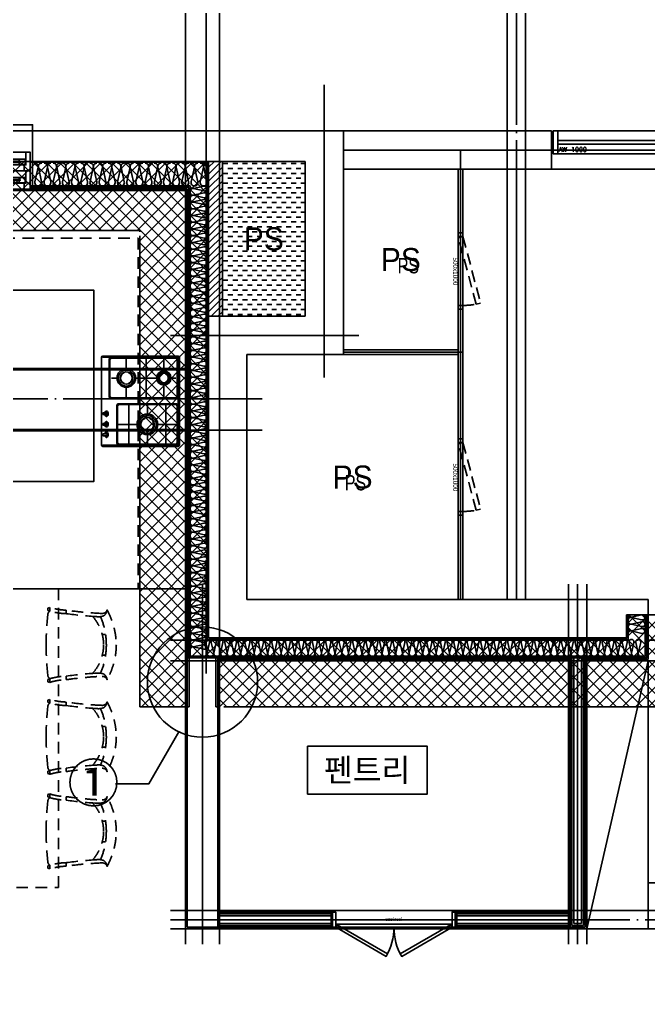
# Model space of a CAD drawing. Header units: millimetres. Extents: x -24416 to 92204, y -190080 to 23760.
# Drawn here: x 61760 to 65863, y -173739 to -167242 of the extents above; entities that cross this region are included whole.
import ezdxf
from ezdxf.enums import TextEntityAlignment as Align

# ---------------------------------------------------------------- set-up
doc = ezdxf.new("R2010")
doc.units = ezdxf.units.MM
doc.header["$LTSCALE"] = 50
for name, pattern in [('AUDIT_D_220706163347-0', [0]), ('CEN', [62, 60, -1, 0, -1]), ('HID', [2.5, 1.5, -1]), ('HIDDEN', [2, 1, -1]), ('U-131A(확장)2$0$HD', [2.5, 1.5, -1]), ('xr-101_102동-2F$0$HID', [2.3, 1.5, -0.8])]:
    doc.linetypes.add(name, pattern=pattern)
doc.layers.get('defpoints').update_dxf_attribs({"color": 139})
for name, color, linetype in [('A-SOL252', 252, 'Continuous'), ('A-STEEL', 4, 'Continuous'), ('A_HAT', 8, 'Continuous'), ('AA-XXXX-TEXT#LEV', 3, 'Continuous'), ('AA-단열-바닥-욕실', 30, 'Continuous'), ('ARDM', 7, 'Continuous'), ('CEN_CON', 1, 'CEN'), ('CEN_WALL', 12, 'CEN'), ('CONC', 2, 'Continuous'), ('dan1', 7, 'HID'), ('DOOR', 4, 'Continuous'), ('ELE3_CON', 7, 'Continuous'), ('F-FUR-설치', 6, 'Continuous'), ('FUR', 4, 'Continuous'), ('HAT', 9, 'Continuous'), ('INS', 252, 'Continuous'), ('ROM', 7, 'AUDIT_D_220706163347-0'), ('TEXT', 3, 'Continuous'), ('U-131A(확장)2$0$FUR_가구', 8, 'U-131A(확장)2$0$HD'), ('WAL', 3, 'Continuous'), ('WAL_DRY', 7, 'Continuous'), ('WIN', 4, 'Continuous'), ('X - 단위세대$0$ETC', 6, 'Continuous'), ('xr-101_102동-2F$0$AA-DWXM-DOOR(PS점검구)', 4, 'xr-101_102동-2F$0$HID'), ('실명', 3, 'AUDIT_D_220706163347-0'), ('실명박스', 7, 'AUDIT_D_220706163347-0'), ('확장', 8, 'HIDDEN')]:
    doc.layers.add(name, color=color, linetype=linetype)
for name, color, linetype, plot in [('AA-CEN', 1, 'CEN', False), ('AA-XXXX-MC', 153, 'AUDIT_D_220706163347-0', False), ('Def-PrintX', 147, 'Continuous', False), ('Defpoint', 135, 'Continuous', False), ('MC', 135, 'Continuous', False), ('X - 단위세대$0$0_임시', 134, 'Continuous', False), ('xr-101_102동-2F$0$DEFPOINT', 231, 'Continuous', False)]:
    doc.layers.add(name, color=color, linetype=linetype, plot=plot)
doc.styles.add('HAUD01', font='Dotum.ttf')
doc.styles.add('HAUD02', font='Dotum.ttf', dxfattribs={"width": 0.8})
doc.styles.get("Standard").update_dxf_attribs({"font": 'txt', "bigfont": 'whgtxt.shx'})
doc.styles.add('xr-101_102동-2F$0$HAUD01', font='Dotum.ttf')
doc.styles.add('돋움', font='Dotum.ttf')

# ---------------------------------------------------------------- blocks, each defined once
blk = doc.blocks.new('AW 1000')
at = {"layer": 'defpoints'}
for p, q in [((-10, 150), (-10, 0)), ((1010, 150), (1010, 0))]:
    blk.add_line(p, q, dxfattribs=at)
at = {"layer": 'WIN', "color": 8}
for p, q in [((30, 150), (970, 150)), ((30, 0), (970, 0))]:
    blk.add_line(p, q, dxfattribs=at)
at = {"layer": 'WIN'}
for p, q in [((30, 87), (970, 87)), ((30, 63), (970, 63))]:
    blk.add_line(p, q, dxfattribs=at)
for points in [[(30, 0), (0, 0), (0, 150), (30, 150)], [(1000, 0), (970, 0), (970, 150), (1000, 150)]]:
    blk.add_lwpolyline(points, close=True, dxfattribs=at)
at = {"layer": 'Def-PrintX'}
blk.add_text('AW 1000', height=30, dxfattribs=at).set_placement((128, 28.4), align=Align.MIDDLE)
blk = doc.blocks.new('A$C38A1636F')
at = {"layer": 'xr-101_102동-2F$0$AA-DWXM-DOOR(PS점검구)'}
for p, q in [((225, 0), (-225, 0)), ((-225, -30), (225, -30))]:
    blk.add_line(p, q, dxfattribs=at)
for points in [[(-250, 0), (-225, 0), (-225, -30), (-250, -30)], [(250, 0), (225, 0), (225, -30), (250, -30)], [(-209.7, -146.5), (-217.4, -117.5), (217.2, -1), (225, -30)]]:
    blk.add_lwpolyline(points, close=True, dxfattribs=at)
blk.add_arc((385.2, -21.3), 610.2, 180.81816, 189.07051, dxfattribs=at)
at = {"layer": 'xr-101_102동-2F$0$DEFPOINT', "style": 'xr-101_102동-2F$0$HAUD01'}
blk.add_text('500x1000', height=30, rotation=180, dxfattribs=at).set_placement((-2.5, 18.6), align=Align.MIDDLE_CENTER)
blk = doc.blocks.new('CO-101-23F', base_point=(132164.9, -37223.7))
at = {"layer": 'A-STEEL'}
for p, q in [((133544.9, -37223.7), (133544.9, -34413.7)), ((133574.9, -37223.7), (133574.9, -34413.7)), ((132794.9, -35593.7), (133544.9, -35593.7)), ((132794.9, -35623.7), (133544.9, -35623.7))]:
    blk.add_line(p, q, dxfattribs=at)
at = {"layer": 'CEN_CON'}
for p, q in [((132794.9, -34288.7), (135424.9, -34288.7)), ((133559.9, -37223.7), (133559.9, -34288.7)), ((132794.9, -35608.7), (133574.9, -35608.7))]:
    blk.add_line(p, q, dxfattribs=at)
at = {"layer": 'CONC'}
for p, q in [((132794.9, -34163.7), (134154.9, -34163.7)), ((132794.9, -34413.7), (134154.9, -34413.7))]:
    blk.add_line(p, q, dxfattribs=at)
at = {"layer": 'CONC', "color": 2}
blk.add_line((134154.9, -34163.7), (134154.9, -34413.7), dxfattribs=at)
at = {"layer": 'ELE3_CON'}
blk.add_line((134154.9, -34413.7), (135174.9, -34413.7), dxfattribs=at)
at = {"layer": 'AA-XXXX-TEXT#LEV', "rotation": 89.99999999999999}
for p in [(133544.9, -35078.7), (133544.9, -36423.7)]:
    blk.add_blockref('A$C38A1636F', p, dxfattribs=at)
at = {"layer": 'WIN'}
blk.add_blockref('AW 1000', (134164.9, -34313.7), dxfattribs=at)
at = {"layer": 'Def-PrintX', "style": 'HAUD02', "width": 0.8}
for p in [(133149.2, -35094), (132804.3, -36511)]:
    blk.add_text('PS', height=100, rotation=0, dxfattribs=at).set_placement(p)
blk = doc.blocks.new('DOOR-800(100)')
at = {"layer": 'DOOR'}
for points in [[(359.1, 272.7), (349.1, 290), (20, 100), (30, 82.7)], [(440.9, 272.7), (450.9, 290), (780, 100), (770, 82.7)], [(20, 100), (0, 100), (0, 0), (20, 0)], [(780, 80), (780, 100), (20, 100), (20, 80)], [(800, 100), (780, 100), (780, 0), (800, 0)]]:
    blk.add_lwpolyline(points, close=True, dxfattribs=at)
for centre, start, end in [((20, 100), 0, 30), ((780, 100), 150, 180)]:
    blk.add_arc(centre, 380, start, end, dxfattribs=at)
at = {"layer": 'X - 단위세대$0$0_임시'}
for p, q in [((-10, 0), (-10, 100)), ((810, 0), (810, 100))]:
    blk.add_line(p, q, dxfattribs=at)
at = {"layer": 'X - 단위세대$0$0_임시', "style": 'HAUD02'}
blk.add_text('800(100)', height=20, dxfattribs=at).set_placement((400.3, 46.2), align=Align.MIDDLE)
blk = doc.blocks.new('WIN_이중창_1200')
at = {"layer": 'Defpoint'}
for p, q in [((-15, 240), (-15, 0)), ((1185, 240), (1185, 0))]:
    blk.add_line(p, q, dxfattribs=at)
at = {"layer": 'WIN'}
blk.add_line((585, -100), (585, 340), dxfattribs=at)
at = {"layer": 'WIN', "color": 8}
for p, q in [((1142, 240), (28, 240)), ((565, 196), (73, 196)), ((1097, 237), (605, 237)), ((1097, 202), (605, 202)), ((1130, 158), (40, 158)), ((565, 161), (73, 161)), ((1130, 120), (40, 120)), ((565, 76), (73, 76)), ((1097, 117), (605, 117)), ((1097, 82), (605, 82)), ((1130, 38), (40, 38)), ((1130, 0), (40, 0)), ((565, 41), (73, 41))]:
    blk.add_line(p, q, dxfattribs=at)
at = {"layer": 'WIN'}
for points in [[(40, 158), (28, 158), (28, 240), (0, 240), (0, 120), (40, 120), (40, 158)], [(73, 175.5), (73, 161), (33, 161), (33, 196), (73, 196), (73, 181.5)], [(605, 216.5), (605, 202), (565, 202), (565, 237), (605, 237), (605, 222.5)], [(565, 175.5), (565, 161), (605, 161), (605, 196), (565, 196), (565, 181.5)], [(1104, 222.5), (1104, 216.5), (598, 216.5), (598, 222.5), (1104, 222.5)], [(1097, 216.5), (1097, 202), (1137, 202), (1137, 237), (1097, 237), (1097, 222.5)], [(1130, 158), (1142, 158), (1142, 240), (1170, 240), (1170, 120), (1130, 120), (1130, 158)], [(572, 181.5), (572, 175.5), (66, 175.5), (66, 181.5), (572, 181.5)], [(40, 38), (28, 38), (28, 120), (0, 120), (0, 0), (40, 0), (40, 38)], [(73, 55.5), (73, 41), (33, 41), (33, 76), (73, 76), (73, 61.5)], [(605, 96.5), (605, 82), (565, 82), (565, 117), (605, 117), (605, 102.5)], [(565, 55.5), (565, 41), (605, 41), (605, 76), (565, 76), (565, 61.5)], [(1104, 102.5), (1104, 96.5), (598, 96.5), (598, 102.5), (1104, 102.5)], [(1097, 96.5), (1097, 82), (1137, 82), (1137, 117), (1097, 117), (1097, 102.5)], [(1130, 38), (1142, 38), (1142, 120), (1170, 120), (1170, 0), (1130, 0), (1130, 38)], [(572, 61.5), (572, 55.5), (66, 55.5), (66, 61.5), (572, 61.5)]]:
    blk.add_lwpolyline(points, dxfattribs=at)
blk = doc.blocks.new('insul1')
blk.add_lwpolyline([(0, 0, 0.480617), (0.146, 0.183), (0.004, 0.817, -1.249969), (0.296, 0.817), (0.154, 0.183, 0.480617), (0.3, 0, 0.480617)], format="xyb")
blk = doc.blocks.new('U-131A(확장)2$0$식탁-1950x900')
at = {"layer": 'U-131A(확장)2$0$FUR_가구'}
for p, q in [((-393, -121.6), (-379.1, -126)), ((-393, -121.6), (-392.7, -145.4)), ((-379.1, -126), (-379.3, -141)), ((393, -121.6), (379.1, -126)), ((379.1, -126), (379.3, -141)), ((393, -121.6), (392.7, -145.4)), ((-500.1, -139.2), (-499.9, -162.1)), ((-392.7, -144.6), (-379.3, -141)), ((392.7, -144.6), (379.3, -141)), ((500.1, -139.2), (499.9, -162.1)), ((-735.6, -299), (-756.6, -299.2)), ((735.6, -299), (756.6, -299.2)), ((-735.6, -433.1), (-756.6, -432.9)), ((735.6, -433.1), (756.6, -432.9)), ((-500.1, -592.9), (-499.9, -570)), ((500.1, -592.9), (499.9, -570)), ((-393, -610.5), (-392.7, -586.7)), ((-393, -610.5), (-379.1, -606.2)), ((-392.7, -587.5), (-379.3, -591.1)), ((-379.1, -606.2), (-379.3, -591.1)), ((379.1, -606.2), (379.3, -591.1)), ((393, -610.5), (379.1, -606.2)), ((392.7, -587.5), (379.3, -591.1)), ((393, -610.5), (392.7, -586.7)), ((-500.1, -757.1), (-499.9, -780)), ((-393, -739.5), (-379.1, -743.8)), ((-393, -739.5), (-392.7, -763.3)), ((-392.7, -762.5), (-379.3, -758.9)), ((-379.1, -743.8), (-379.3, -758.9)), ((393, -739.5), (379.1, -743.8)), ((379.1, -743.8), (379.3, -758.9)), ((392.7, -762.5), (379.3, -758.9)), ((393, -739.5), (392.7, -763.3)), ((500.1, -757.1), (499.9, -780)), ((-735.6, -916.9), (-756.6, -917.1)), ((735.6, -916.9), (756.6, -917.1)), ((-735.6, -1051), (-756.6, -1050.8)), ((735.6, -1051), (756.6, -1050.8)), ((-500.1, -1210.8), (-499.9, -1187.9)), ((-393, -1228.4), (-392.7, -1204.6)), ((-393, -1228.4), (-379.1, -1224)), ((-392.7, -1205.4), (-379.3, -1209)), ((-379.1, -1224), (-379.3, -1209)), ((379.1, -1224), (379.3, -1209)), ((393, -1228.4), (379.1, -1224)), ((392.7, -1205.4), (379.3, -1209)), ((393, -1228.4), (392.7, -1204.6)), ((500.1, -1210.8), (499.9, -1187.9)), ((-500.1, -1357.1), (-499.9, -1380)), ((-393, -1339.5), (-379.1, -1343.8)), ((-393, -1339.5), (-392.7, -1363.3)), ((-392.7, -1362.5), (-379.3, -1358.9)), ((-379.1, -1343.8), (-379.3, -1358.9)), ((393, -1339.5), (379.1, -1343.8)), ((379.1, -1343.8), (379.3, -1358.9)), ((392.7, -1362.5), (379.3, -1358.9)), ((393, -1339.5), (392.7, -1363.3)), ((500.1, -1357.1), (499.9, -1380)), ((-735.6, -1516.9), (-756.6, -1517.1)), ((735.6, -1516.9), (756.6, -1517.1)), ((-735.6, -1651), (-756.6, -1650.8)), ((735.6, -1651), (756.6, -1650.8)), ((-500.1, -1810.8), (-499.9, -1787.9)), ((-393, -1828.4), (-392.7, -1804.6)), ((-392.7, -1805.4), (-379.3, -1809)), ((-379.1, -1824), (-379.3, -1809)), ((379.1, -1824), (379.3, -1809)), ((392.7, -1805.4), (379.3, -1809)), ((393, -1828.4), (392.7, -1804.6)), ((500.1, -1810.8), (499.9, -1787.9)), ((-393, -1828.4), (-379.1, -1824)), ((393, -1828.4), (379.1, -1824))]:
    blk.add_line(p, q, dxfattribs=at)
blk.add_lwpolyline([(-450, 0), (450, 0), (450, -1950), (-450, -1950)], close=True, dxfattribs=at)
for centre, radius, start, end in [((-510.6, 259.9), 399.2, 271.50557, 287.13357), ((-324.7, -376.8), 502.7, 151.61301, 178.77221), ((-735.8, -128.1), 32.7, 197.29847, 270.53959), ((-715.5, -133.6), 51.6, 184.73657, 233.96327), ((-301.1, -364.6), 460.9, 156.58558, 180.17751), ((-711.1, -94), 88.5, 246.80527, 277.25757), ((-464.2, -367.5), 279.9, 137.91521, 179.69623), ((-839.2, 2261.8), 2424.8, 272.45149, 278.03657), ((-839.2, 2261.8), 2447.5, 273.26257, 277.96657), ((-510.6, 259.9), 422.1, 271.45157, 286.22903), ((-411.8, -172), 32.7, 1.98952, 54.31967), ((-2602.4, -386.7), 2233.9, 0.5286, 5.54351), ((-324.7, -355.3), 502.7, 181.22779, 208.38699), ((-301.1, -367.5), 460.9, 179.82249, 203.41442), ((-464.2, -364.6), 279.9, 180.30377, 222.08479), ((-2602.4, -345.5), 2233.9, 354.45649, 359.4714), ((-735.8, -604), 32.7, 89.46041, 162.70153), ((-715.5, -598.6), 51.6, 126.03673, 175.26343), ((-711.1, -638.2), 88.5, 82.74243, 113.19473), ((-839.2, -2993.9), 2424.8, 81.96343, 87.54851), ((-839.2, -2993.9), 2447.5, 82.03343, 86.73743), ((-510.6, -992), 422.1, 73.77097, 88.54843), ((-411.8, -560.1), 32.7, 305.68033, 358.01048), ((-510.6, -992), 399.2, 72.86643, 88.49443), ((-324.7, -994.7), 502.7, 151.61301, 178.77221), ((-735.8, -746), 32.7, 197.29847, 270.53959), ((-715.5, -751.4), 51.6, 184.73657, 233.96327), ((-839.2, 1643.9), 2424.8, 272.45149, 278.03657), ((-510.6, -358), 399.2, 271.50557, 287.13357), ((-510.6, -358), 422.1, 271.45157, 286.22903), ((-411.8, -789.9), 32.7, 1.98952, 54.31967), ((-301.1, -982.5), 460.9, 156.58558, 180.17751), ((-711.1, -711.8), 88.5, 246.80527, 277.25757), ((-464.2, -985.4), 279.9, 137.91521, 179.69623), ((-839.2, 1643.9), 2447.5, 273.26257, 277.96657), ((-2602.4, -1004.5), 2233.9, 0.5286, 5.54351), ((-324.7, -973.2), 502.7, 181.22779, 208.38699), ((-301.1, -985.4), 460.9, 179.82249, 203.41442), ((-464.2, -982.5), 279.9, 180.30377, 222.08479), ((-2602.4, -963.3), 2233.9, 354.45649, 359.4714), ((-711.1, -1256), 88.5, 82.74243, 113.19473), ((-839.2, -3611.8), 2447.5, 82.03343, 86.73743), ((-735.8, -1221.9), 32.7, 89.46041, 162.70153), ((-715.5, -1216.4), 51.6, 126.03673, 175.26343), ((-839.2, -3611.8), 2424.8, 81.96343, 87.54851), ((-510.6, -1609.9), 399.2, 72.86643, 88.49443), ((-510.6, -1609.9), 422.1, 73.77097, 88.54843), ((-411.8, -1178), 32.7, 305.68033, 358.01048), ((-324.7, -1594.7), 502.7, 151.61301, 178.77221), ((-735.8, -1346), 32.7, 197.29847, 270.53959), ((-715.5, -1351.4), 51.6, 184.73657, 233.96327), ((-839.2, 1043.9), 2424.8, 272.45149, 278.03657), ((-510.6, -958), 399.2, 271.50557, 287.13357), ((-510.6, -958), 422.1, 271.45157, 286.22903), ((-411.8, -1389.9), 32.7, 1.98952, 54.31967), ((-301.1, -1582.5), 460.9, 156.58558, 180.17751), ((-711.1, -1311.8), 88.5, 246.80527, 277.25757), ((-464.2, -1585.4), 279.9, 137.91521, 179.69623), ((-839.2, 1043.9), 2447.5, 273.26257, 277.96657), ((-2602.4, -1604.5), 2233.9, 0.5286, 5.54351), ((-324.7, -1573.2), 502.7, 181.22779, 208.38699), ((-301.1, -1585.4), 460.9, 179.82249, 203.41442), ((-464.2, -1582.5), 279.9, 180.30377, 222.08479), ((-2602.4, -1563.3), 2233.9, 354.45649, 359.4714), ((-735.8, -1821.9), 32.7, 89.46041, 162.70153), ((-715.5, -1816.4), 51.6, 126.03673, 175.26343), ((-711.1, -1856), 88.5, 82.74243, 113.19473), ((-839.2, -4211.8), 2424.8, 81.96343, 87.54851), ((-839.2, -4211.8), 2447.5, 82.03343, 86.73743), ((-510.6, -2209.9), 399.2, 72.86643, 88.49443), ((-510.6, -2209.9), 422.1, 73.77097, 88.54843), ((-411.8, -1778), 32.7, 305.68033, 358.01048)]:
    blk.add_arc(centre, radius, start, end, dxfattribs=at)
at = {"layer": 'U-131A(확장)2$0$FUR_가구', "extrusion": (0, 0, -1)}
for centre, major_axis, start_param, end_param in [((510.6, 259.9), (-391.6, 77.3), 4.543868, 4.816628), ((2602.4, -386.7), (-1579.6, 1579.6), 5.507013, 5.59454), ((411.8, -172), (-23.1, 23.1), 5.532511, 6.445844), ((510.6, 259.9), (-418.1, 57.7), 4.600712, 4.858628), ((839.2, 2261.8), (261.2, 2433.5), 3.0916, 3.173701), ((839.2, 2261.8), (308.9, 2405.1), 3.056625, 3.154103), ((464.2, -367.5), (197.9, 197.9), 0.05088, 0.780096), ((711.1, -94), (-62.6, 62.6), 3.522166, 4.053659), ((301.1, -364.6), (447.5, 110.4), -0.166893, 0.244864), ((735.8, -128.1), (-23.1, 23.1), 2.65811, 3.936408), ((715.5, -133.6), (-36.5, 36.5), 2.438863, 3.298031), ((324.7, -376.8), (355.5, 355.5), 0.289952, 0.763969), ((2602.4, -345.5), (-114, 2231), 4.666674, 4.7542), ((464.2, -364.6), (197.9, 197.9), 0.7907, 1.519916), ((301.1, -367.5), (-450.7, 96.7), 2.927084, 3.338841), ((324.7, -355.3), (-355.5, 355.5), 2.377624, 2.851641), ((411.8, -560.1), (-23.1, 23.1), 4.54973, 5.463063), ((510.6, -992), (410.7, 97.2), 4.661547, 4.919462), ((839.2, -2993.9), (-321.8, 2426.3), -0.007165, 0.074936), ((839.2, -2993.9), (-242.6, 2412.6), -0.040038, 0.05744), ((711.1, -638.2), (62.6, 62.6), -0.912067, -0.380574), ((735.8, -604), (23.1, 23.1), -0.794816, 0.483483), ((715.5, -598.6), (-36.5, 36.5), 1.414358, 2.273526), ((510.6, -992), (392, 75.2), 4.602977, 4.875737)]:
    blk.add_ellipse(centre, major_axis=major_axis, ratio=1, start_param=start_param, end_param=end_param, dxfattribs=at)
at = {"layer": 'U-131A(확장)2$0$FUR_가구'}
for centre, major_axis, start_param, end_param in [((411.8, -789.9), (23.1, 23.1), 1.408137, 2.321471), ((510.6, -358), (-410.7, 97.2), 1.519954, 1.777869), ((510.6, -358), (-392, 75.2), 1.461384, 1.734144), ((839.2, 1643.9), (242.6, 2412.6), 3.101555, 3.199033), ((735.8, -746), (-23.1, 23.1), 2.346777, 3.625076), ((715.5, -751.4), (36.5, 36.5), 4.55595, 5.415118), ((324.7, -994.7), (355.5, 355.5), 5.519216, 5.993234), ((2602.4, -1004.5), (114, 2231), 1.525081, 1.612608), ((839.2, 1643.9), (321.8, 2426.3), 3.134428, 3.216528), ((464.2, -985.4), (-197.9, 197.9), 3.932293, 4.661509), ((711.1, -711.8), (-62.6, 62.6), 2.229526, 2.761019), ((301.1, -982.5), (450.7, 96.7), -0.214508, 0.197248), ((2602.4, -963.3), (1579.6, 1579.6), 2.36542, 2.452947), ((464.2, -982.5), (-197.9, 197.9), 3.192473, 3.921689), ((301.1, -985.4), (-447.5, 110.4), 2.9747, 3.386457), ((324.7, -973.2), (-355.5, 355.5), 3.431544, 3.905562), ((839.2, -3611.8), (-261.2, 2433.5), -0.049992, 0.032108), ((711.1, -1256), (62.6, 62.6), 0.380574, 0.912067), ((411.8, -1178), (23.1, 23.1), 2.390918, 3.304252), ((510.6, -1609.9), (418.1, 57.7), 1.45912, 1.717035), ((510.6, -1609.9), (391.6, 77.3), 1.402276, 1.675036), ((839.2, -3611.8), (-308.9, 2405.1), -0.084967, 0.012511), ((735.8, -1221.9), (23.1, 23.1), 5.799702, 7.078001), ((715.5, -1216.4), (36.5, 36.5), 5.580456, 6.439624), ((411.8, -1389.9), (23.1, 23.1), 1.408137, 2.321471), ((510.6, -958), (-410.7, 97.2), 1.519954, 1.777869), ((510.6, -958), (-392, 75.2), 1.461384, 1.734144), ((839.2, 1043.9), (242.6, 2412.6), 3.101555, 3.199033), ((735.8, -1346), (-23.1, 23.1), 2.346777, 3.625076), ((715.5, -1351.4), (36.5, 36.5), 4.55595, 5.415118), ((324.7, -1594.7), (355.5, 355.5), 5.519216, 5.993234), ((2602.4, -1604.5), (114, 2231), 1.525081, 1.612608), ((839.2, 1043.9), (321.8, 2426.3), 3.134428, 3.216528), ((464.2, -1585.4), (-197.9, 197.9), 3.932293, 4.661509), ((711.1, -1311.8), (-62.6, 62.6), 2.229526, 2.761019), ((301.1, -1582.5), (450.7, 96.7), -0.214508, 0.197248), ((2602.4, -1563.3), (1579.6, 1579.6), 2.36542, 2.452947), ((464.2, -1582.5), (-197.9, 197.9), 3.192473, 3.921689), ((301.1, -1585.4), (-447.5, 110.4), 2.9747, 3.386457), ((324.7, -1573.2), (-355.5, 355.5), 3.431544, 3.905562), ((411.8, -1778), (23.1, 23.1), 2.390918, 3.304252), ((510.6, -2209.9), (418.1, 57.7), 1.45912, 1.717035), ((510.6, -2209.9), (391.6, 77.3), 1.402276, 1.675036), ((839.2, -4211.8), (-261.2, 2433.5), -0.049992, 0.032108), ((839.2, -4211.8), (-308.9, 2405.1), -0.084967, 0.012511), ((711.1, -1856), (62.6, 62.6), 0.380574, 0.912067), ((735.8, -1821.9), (23.1, 23.1), 5.799702, 7.078001), ((715.5, -1816.4), (36.5, 36.5), 5.580456, 6.439624)]:
    blk.add_ellipse(centre, major_axis=major_axis, ratio=1, start_param=start_param, end_param=end_param, dxfattribs=at)
blk = doc.blocks.new('쿡탑')
at = {"layer": 'FUR'}
for p, q in [((460721, 189595.4), (461291, 189595.4)), ((460711, 189095.4), (460711, 189585.4)), ((460712, 189582.4), (460712, 189318.9)), ((460719, 189103.9), (460719, 189577.4)), ((460721, 189195.4), (460721, 189575.4)), ((460722, 189592.4), (461290, 189592.4)), ((460726, 189267.1), (460726, 189570.4)), ((460729, 189587.4), (461283, 189587.4)), ((460731, 189585.4), (461281, 189585.4)), ((460736, 189580.4), (460973.5, 189580.4)), ((460854.8, 189580.4), (460854.8, 189452.6)), ((460983.5, 189570.4), (460983.5, 189508.6)), ((460988.5, 189195.4), (460988.5, 189575.4)), ((461023.5, 189145.4), (461023.5, 189575.4)), ((461028.5, 189570.4), (461028.5, 189495.4)), ((461038.5, 189580.4), (461276, 189580.4)), ((461157.3, 189570.4), (461157.3, 189532.9)), ((461286, 189570.4), (461286, 189150.4)), ((461291, 189575.4), (461291, 189145.4)), ((461293, 189577.4), (461293, 189103.9)), ((461300, 189582.4), (461300, 189338.9)), ((461301, 189585.4), (461301, 189095.4)), ((460728, 189508.6), (460726, 189508.6)), ((460728, 189503.6), (460726, 189503.6)), ((460730.3, 189506.1), (460979.2, 189506.1)), ((460981.6, 189508.6), (460983.5, 189508.6)), ((460981.6, 189503.6), (460983.5, 189503.6)), ((460983.5, 189503.6), (460983.5, 189267.1)), ((461030.5, 189495.4), (461028.5, 189495.4)), ((461028.5, 189490.4), (461028.5, 189250.4)), ((461030.5, 189490.4), (461028.5, 189490.4)), ((461117.2, 189492.9), (461032.9, 189492.9)), ((461197.3, 189492.9), (461281.7, 189492.9)), ((461284.1, 189495.4), (461286, 189495.4)), ((461284.1, 189490.4), (461286, 189490.4)), ((461157.3, 189452.8), (461157.3, 189300.1)), ((460726, 189385.4), (460787.6, 189385.4)), ((460922, 189385.4), (460983.5, 189385.4)), ((461286, 189376.5), (461028.5, 189376.5)), ((461298, 189156.9), (461300, 189338.9)), ((460714, 189156.9), (460712, 189318.9)), ((460854.8, 189318.1), (460854.8, 189190.4)), ((460728, 189267.1), (460726, 189267.1)), ((460726, 189200.4), (460726, 189262.1)), ((460728, 189262.1), (460726, 189262.1)), ((460730.3, 189264.6), (460979.2, 189264.6)), ((460981.6, 189267.1), (460983.5, 189267.1)), ((460981.6, 189262.1), (460983.5, 189262.1)), ((460983.5, 189262.1), (460983.5, 189200.4)), ((461030.5, 189250.4), (461028.5, 189250.4)), ((461028.5, 189245.4), (461028.5, 189150.4)), ((461030.5, 189245.4), (461028.5, 189245.4)), ((461032.8, 189247.9), (461105, 189247.9)), ((461209.6, 189247.9), (461281.7, 189247.9)), ((461284.1, 189250.4), (461286, 189250.4)), ((461284.1, 189245.4), (461286, 189245.4)), ((460714, 189156.9), (460714, 189095.4)), ((460978.5, 189185.4), (460731, 189185.4)), ((460973.5, 189190.4), (460736, 189190.4)), ((461276, 189140.4), (461038.5, 189140.4)), ((461157.3, 189195.6), (461157.3, 189150.4)), ((461298, 189156.9), (461298, 189095.4)), ((461291, 189085.4), (460721, 189085.4)), ((460770.5, 189113.9), (460780.7, 189104.7)), ((460770.5, 189113.9), (460780.7, 189104.7)), ((460780.9, 189123.2), (460792.2, 189123.2)), ((460780.9, 189094.2), (460780.9, 189123.2)), ((460780.9, 189123.2), (460792.2, 189123.2)), ((460780.9, 189094.2), (460780.9, 189123.2)), ((460792.2, 189094.2), (460780.9, 189094.2)), ((460792.2, 189094.2), (460780.9, 189094.2)), ((460792.2, 189123.2), (460792.2, 189094.2)), ((460792.2, 189123.2), (460792.2, 189094.2)), ((460803.4, 189113.7), (460792.2, 189104.5)), ((460803.4, 189113.7), (460792.2, 189104.5)), ((460839.4, 189113.9), (460849.6, 189104.7)), ((460839.4, 189113.9), (460849.6, 189104.7)), ((460839.4, 189113.9), (460849.6, 189104.7)), ((460839.4, 189113.9), (460849.6, 189104.7)), ((460839.4, 189113.9), (460849.6, 189104.7)), ((460839.4, 189113.9), (460849.6, 189104.7)), ((460839.4, 189113.9), (460849.6, 189104.7)), ((460839.4, 189113.9), (460849.6, 189104.7)), ((460849.9, 189123.1), (460861.2, 189123.1)), ((460849.9, 189094.2), (460849.9, 189123.1)), ((460849.9, 189123.1), (460861.2, 189123.1)), ((460849.9, 189094.2), (460849.9, 189123.1)), ((460849.9, 189123.1), (460861.2, 189123.1)), ((460849.9, 189094.2), (460849.9, 189123.1)), ((460849.9, 189123.1), (460861.2, 189123.1)), ((460849.9, 189094.2), (460849.9, 189123.1)), ((460849.9, 189123.1), (460861.2, 189123.1)), ((460849.9, 189094.2), (460849.9, 189123.1)), ((460849.9, 189123.1), (460861.2, 189123.1)), ((460849.9, 189094.2), (460849.9, 189123.1)), ((460849.9, 189123.1), (460861.2, 189123.1)), ((460849.9, 189094.2), (460849.9, 189123.1)), ((460849.9, 189123.1), (460861.2, 189123.1)), ((460849.9, 189094.2), (460849.9, 189123.1)), ((460861.2, 189094.2), (460849.9, 189094.2)), ((460861.2, 189094.2), (460849.9, 189094.2)), ((460861.2, 189094.2), (460849.9, 189094.2)), ((460861.2, 189094.2), (460849.9, 189094.2)), ((460861.2, 189094.2), (460849.9, 189094.2)), ((460861.2, 189094.2), (460849.9, 189094.2)), ((460861.2, 189094.2), (460849.9, 189094.2)), ((460861.2, 189094.2), (460849.9, 189094.2)), ((460872.3, 189113.7), (460861.1, 189104.5)), ((460872.3, 189113.7), (460861.1, 189104.5)), ((460872.3, 189113.7), (460861.1, 189104.5)), ((460872.3, 189113.7), (460861.1, 189104.5)), ((460872.3, 189113.7), (460861.1, 189104.5)), ((460872.3, 189113.7), (460861.1, 189104.5)), ((460872.3, 189113.7), (460861.1, 189104.5)), ((460872.3, 189113.7), (460861.1, 189104.5)), ((460861.2, 189123.1), (460861.2, 189094.2)), ((460861.2, 189123.1), (460861.2, 189094.2)), ((460861.2, 189123.1), (460861.2, 189094.2)), ((460861.2, 189123.1), (460861.2, 189094.2)), ((460861.2, 189123.1), (460861.2, 189094.2)), ((460861.2, 189123.1), (460861.2, 189094.2)), ((460861.2, 189123.1), (460861.2, 189094.2)), ((460861.2, 189123.1), (460861.2, 189094.2)), ((460907.3, 189113.7), (460918.4, 189104.5)), ((460907.3, 189113.7), (460918.4, 189104.5)), ((460907.3, 189113.7), (460918.4, 189104.5)), ((460907.3, 189113.7), (460918.4, 189104.5)), ((460907.3, 189113.7), (460918.4, 189104.5)), ((460907.3, 189113.7), (460918.4, 189104.5)), ((460907.3, 189113.7), (460918.4, 189104.5)), ((460907.3, 189113.7), (460918.4, 189104.5)), ((460929.7, 189123.1), (460918.4, 189123.1)), ((460918.4, 189123.1), (460918.4, 189094.2)), ((460929.7, 189123.1), (460918.4, 189123.1)), ((460918.4, 189123.1), (460918.4, 189094.2)), ((460929.7, 189123.1), (460918.4, 189123.1)), ((460918.4, 189123.1), (460918.4, 189094.2)), ((460929.7, 189123.1), (460918.4, 189123.1)), ((460918.4, 189123.1), (460918.4, 189094.2)), ((460929.7, 189123.1), (460918.4, 189123.1)), ((460918.4, 189123.1), (460918.4, 189094.2)), ((460929.7, 189123.1), (460918.4, 189123.1)), ((460918.4, 189123.1), (460918.4, 189094.2)), ((460929.7, 189123.1), (460918.4, 189123.1)), ((460918.4, 189123.1), (460918.4, 189094.2)), ((460929.7, 189123.1), (460918.4, 189123.1)), ((460918.4, 189123.1), (460918.4, 189094.2)), ((460918.4, 189094.2), (460929.7, 189094.2)), ((460918.4, 189094.2), (460929.7, 189094.2)), ((460918.4, 189094.2), (460929.7, 189094.2)), ((460918.4, 189094.2), (460929.7, 189094.2)), ((460918.4, 189094.2), (460929.7, 189094.2)), ((460918.4, 189094.2), (460929.7, 189094.2)), ((460918.4, 189094.2), (460929.7, 189094.2)), ((460918.4, 189094.2), (460929.7, 189094.2)), ((460929.7, 189094.2), (460929.7, 189123.1)), ((460929.7, 189094.2), (460929.7, 189123.1)), ((460929.7, 189094.2), (460929.7, 189123.1)), ((460929.7, 189094.2), (460929.7, 189123.1)), ((460929.7, 189094.2), (460929.7, 189123.1)), ((460929.7, 189094.2), (460929.7, 189123.1)), ((460929.7, 189094.2), (460929.7, 189123.1)), ((460929.7, 189094.2), (460929.7, 189123.1)), ((460940.2, 189113.9), (460930, 189104.7)), ((460940.2, 189113.9), (460930, 189104.7)), ((460940.2, 189113.9), (460930, 189104.7)), ((460940.2, 189113.9), (460930, 189104.7)), ((460940.2, 189113.9), (460930, 189104.7)), ((460940.2, 189113.9), (460930, 189104.7)), ((460940.2, 189113.9), (460930, 189104.7)), ((460940.2, 189113.9), (460930, 189104.7)), ((461281, 189135.4), (461033.5, 189135.4))]:
    blk.add_line(p, q, dxfattribs=at)
for centre, radius in [((461157.3, 189492.9), 46.7), ((461157.3, 189492.9), 40), ((460854.8, 189385.4), 67.2), ((460854.8, 189385.4), 57.7), ((461157.3, 189247.9), 60.9), ((461157.3, 189247.9), 52.3)]:
    blk.add_circle(centre, radius, dxfattribs=at)
for centre, radius, start, end in [((460721, 189585.4), 10, 90, 180), ((461291, 189585.4), 10, 0, 90), ((460722, 189582.4), 10, 90, 180), ((460729, 189577.4), 10, 90, 180), ((460731, 189575.4), 10, 90, 180), ((460736, 189570.4), 10, 90, 180), ((460973.5, 189570.4), 10, 0, 90), ((460978.5, 189575.4), 10, 0, 90), ((461033.5, 189575.4), 10, 90, 180), ((461038.5, 189570.4), 10, 90, 180), ((461276, 189570.4), 10, 0, 90), ((461281, 189575.4), 10, 0, 90), ((461283, 189577.4), 10, 0, 90), ((461290, 189582.4), 10, 0, 90), ((460727.8, 189506.1), 2.51, 274.24151, 85.75849), ((460981.7, 189506.1), 2.51, 94.24151, 265.75849), ((461030.3, 189492.9), 2.51, 274.24151, 85.75849), ((461157.3, 189492.9), 31.4, 46.33785, 40.71939), ((461156.1, 189435.2), 55.6, 120.49991, 120.93946), ((461157.9, 189550.4), 55.6, 237.23015, 237.66153), ((461128.7, 189481.7), 1.53, 21.25781, 120.49991), ((461129, 189504.7), 1.53, 237.66153, 337.21808), ((461157.3, 189492.9), 29.2, 201.25781, 336.40541), ((461157.3, 189492.9), 29.2, 21.5687, 157.21808), ((461185.4, 189480.6), 1.53, 57.1633, 156.40541), ((461185.8, 189504.1), 1.53, 201.5687, 301.12525), ((461156.1, 189435.2), 55.6, 56.72375, 57.1633), ((461157.9, 189550.4), 55.6, 301.12525, 301.55664), ((461284.2, 189492.9), 2.51, 94.24151, 265.75849), ((460854.8, 189385.4), 45.2, 46.33785, 40.71939), ((460855.7, 189468.2), 80, 237.23015, 237.66153), ((460814, 189402.5), 2.21, 237.66153, 337.21808), ((460854.8, 189385.4), 42, 21.5687, 157.21808), ((460895.9, 189401.6), 2.21, 201.5687, 301.12525), ((460855.7, 189468.2), 80, 301.12525, 301.55664), ((460853.1, 189302.3), 80, 120.49991, 120.93946), ((460813.6, 189369.3), 2.21, 21.25781, 120.49991), ((460854.8, 189385.4), 42, 201.25781, 336.40541), ((460895.3, 189367.7), 2.21, 57.1633, 156.40541), ((460853.1, 189302.3), 80, 56.72375, 57.1633), ((461157.3, 189247.9), 41, 46.33785, 40.71939), ((461157.3, 189247.9), 38.1, 21.5687, 157.21808), ((460727.8, 189264.6), 2.51, 274.24151, 85.75849), ((460981.7, 189264.6), 2.51, 94.24151, 265.75849), ((461030.3, 189247.9), 2.51, 274.24151, 85.75849), ((461155.7, 189172.5), 72.6, 120.49991, 120.93946), ((461158.1, 189323), 72.6, 237.23015, 237.66153), ((461119.9, 189233.3), 2, 21.25781, 120.49991), ((461120.3, 189263.4), 2, 237.66153, 337.21808), ((461157.3, 189247.9), 38.1, 201.25781, 336.40541), ((461194, 189231.8), 2, 57.1633, 156.40541), ((461194.5, 189262.6), 2, 201.5687, 301.12525), ((461155.7, 189172.5), 72.6, 56.72375, 57.1633), ((461158.1, 189323), 72.6, 301.12525, 301.55664), ((461284.2, 189247.9), 2.51, 94.24151, 265.75849), ((460731, 189195.4), 10, 180, 270), ((460736, 189200.4), 10, 180, 270), ((460973.5, 189200.4), 10, 270, 0), ((460978.5, 189195.4), 10, 270, 0), ((461033.5, 189145.4), 10, 180, 270), ((461038.5, 189150.4), 10, 180, 270), ((461276, 189150.4), 10, 270, 0), ((461281, 189145.4), 10, 270, 0), ((460721, 189095.4), 10, 180, 270), ((460708.5, 189096.9), 5.72, 302.47301, 344.45227), ((460658.6, 189105.8), 60.4, 341.57206, 1.81603), ((460773.8, 189117.6), 5, 148.53566, 228.04706), ((460773.8, 189117.6), 5, 148.53566, 228.04706), ((460776.4, 189115.1), 8.47, 57.30133, 148.17684), ((460776.4, 189115.1), 8.47, 57.30133, 148.17684), ((460787, 189109.6), 20.4, 31.25646, 148.53566), ((460787, 189109.6), 20.4, 31.25646, 148.53566), ((460796.9, 189113.5), 9.86, 34.72293, 117.60774), ((460796.9, 189113.5), 9.86, 34.72293, 117.60774), ((460800.2, 189117.6), 5, 309.45948, 31.25646), ((460800.2, 189117.6), 5, 309.45948, 31.25646), ((460842.8, 189117.6), 5, 148.53566, 228.04706), ((460842.8, 189117.6), 5, 148.53566, 228.04706), ((460842.8, 189117.6), 5, 148.53566, 228.04706), ((460842.8, 189117.6), 5, 148.53566, 228.04706), ((460842.8, 189117.6), 5, 148.53566, 228.04706), ((460842.8, 189117.6), 5, 148.53566, 228.04706), ((460842.8, 189117.6), 5, 148.53566, 228.04706), ((460842.8, 189117.6), 5, 148.53566, 228.04706), ((460845.3, 189115), 8.47, 57.30133, 148.17684), ((460845.3, 189115), 8.47, 57.30133, 148.17684), ((460845.3, 189115), 8.47, 57.30133, 148.17684), ((460845.3, 189115), 8.47, 57.30133, 148.17684), ((460845.3, 189115), 8.47, 57.30133, 148.17684), ((460845.3, 189115), 8.47, 57.30133, 148.17684), ((460845.3, 189115), 8.47, 57.30133, 148.17684), ((460845.3, 189115), 8.47, 57.30133, 148.17684), ((460855.9, 189109.5), 20.4, 31.25646, 148.53566), ((460855.9, 189109.5), 20.4, 31.25646, 148.53566), ((460855.9, 189109.5), 20.4, 31.25646, 148.53566), ((460855.9, 189109.5), 20.4, 31.25646, 148.53566), ((460855.9, 189109.5), 20.4, 31.25646, 148.53566), ((460855.9, 189109.5), 20.4, 31.25646, 148.53566), ((460855.9, 189109.5), 20.4, 31.25646, 148.53566), ((460855.9, 189109.5), 20.4, 31.25646, 148.53566), ((460865.8, 189113.4), 9.86, 34.72293, 117.60774), ((460865.8, 189113.4), 9.86, 34.72293, 117.60774), ((460865.8, 189113.4), 9.86, 34.72293, 117.60774), ((460865.8, 189113.4), 9.86, 34.72293, 117.60774), ((460865.8, 189113.4), 9.86, 34.72293, 117.60774), ((460865.8, 189113.4), 9.86, 34.72293, 117.60774), ((460865.8, 189113.4), 9.86, 34.72293, 117.60774), ((460865.8, 189113.4), 9.86, 34.72293, 117.60774), ((460869.1, 189117.5), 5, 309.45948, 31.25646), ((460869.1, 189117.5), 5, 309.45948, 31.25646), ((460869.1, 189117.5), 5, 309.45948, 31.25646), ((460869.1, 189117.5), 5, 309.45948, 31.25646), ((460869.1, 189117.5), 5, 309.45948, 31.25646), ((460869.1, 189117.5), 5, 309.45948, 31.25646), ((460869.1, 189117.5), 5, 309.45948, 31.25646), ((460869.1, 189117.5), 5, 309.45948, 31.25646), ((460910.5, 189117.5), 5, 148.74354, 230.54052), ((460910.5, 189117.5), 5, 148.74354, 230.54052), ((460910.5, 189117.5), 5, 148.74354, 230.54052), ((460910.5, 189117.5), 5, 148.74354, 230.54052), ((460910.5, 189117.5), 5, 148.74354, 230.54052), ((460910.5, 189117.5), 5, 148.74354, 230.54052), ((460910.5, 189117.5), 5, 148.74354, 230.54052), ((460910.5, 189117.5), 5, 148.74354, 230.54052), ((460913.8, 189113.4), 9.86, 62.39226, 145.27707), ((460913.8, 189113.4), 9.86, 62.39226, 145.27707), ((460913.8, 189113.4), 9.86, 62.39226, 145.27707), ((460913.8, 189113.4), 9.86, 62.39226, 145.27707), ((460913.8, 189113.4), 9.86, 62.39226, 145.27707), ((460913.8, 189113.4), 9.86, 62.39226, 145.27707), ((460913.8, 189113.4), 9.86, 62.39226, 145.27707), ((460913.8, 189113.4), 9.86, 62.39226, 145.27707), ((460923.6, 189109.5), 20.4, 31.46434, 148.74354), ((460923.6, 189109.5), 20.4, 31.46434, 148.74354), ((460923.6, 189109.5), 20.4, 31.46434, 148.74354), ((460923.6, 189109.5), 20.4, 31.46434, 148.74354), ((460923.6, 189109.5), 20.4, 31.46434, 148.74354), ((460923.6, 189109.5), 20.4, 31.46434, 148.74354), ((460923.6, 189109.5), 20.4, 31.46434, 148.74354), ((460923.6, 189109.5), 20.4, 31.46434, 148.74354), ((460934.2, 189115), 8.47, 31.82316, 122.69867), ((460934.2, 189115), 8.47, 31.82316, 122.69867), ((460934.2, 189115), 8.47, 31.82316, 122.69867), ((460934.2, 189115), 8.47, 31.82316, 122.69867), ((460934.2, 189115), 8.47, 31.82316, 122.69867), ((460934.2, 189115), 8.47, 31.82316, 122.69867), ((460934.2, 189115), 8.47, 31.82316, 122.69867), ((460934.2, 189115), 8.47, 31.82316, 122.69867), ((460936.8, 189117.6), 5, 311.95294, 31.46434), ((460936.8, 189117.6), 5, 311.95294, 31.46434), ((460936.8, 189117.6), 5, 311.95294, 31.46434), ((460936.8, 189117.6), 5, 311.95294, 31.46434), ((460936.8, 189117.6), 5, 311.95294, 31.46434), ((460936.8, 189117.6), 5, 311.95294, 31.46434), ((460936.8, 189117.6), 5, 311.95294, 31.46434), ((460936.8, 189117.6), 5, 311.95294, 31.46434), ((461291, 189095.4), 10, 270, 0), ((461353.4, 189105.8), 60.4, 178.18397, 198.42794), ((461303.5, 189096.9), 5.72, 195.54773, 237.52699)]:
    blk.add_arc(centre, radius, start, end, dxfattribs=at)
at = {"layer": 'FUR', "extrusion": (0, 0, -1)}
for centre, major_axis in [((461180.8, 189516), (0, -2.7)), ((460888.6, 189418.7), (0, -3.88)), ((461187.9, 189278.1), (0, -3.52))]:
    blk.add_ellipse(centre, major_axis=major_axis, ratio=0.678938, start_param=1.412183, end_param=6.112097, dxfattribs=at)
blk = doc.blocks.new('U-131B(확장)', base_point=(284085.3, -109269.8))
at = {"layer": 'A-SOL252'}
h = blk.add_hatch(dxfattribs=at)
h.set_pattern_fill('DASH', color=256, scale=10, style=0)
h.paths.add_polyline_path([(293325.3, -99134.8), (292785.3, -99134.8), (292785.3, -100144.8), (293325.3, -100144.8)])
at = {"layer": 'A_HAT'}
h = blk.add_hatch(dxfattribs=at)
h.set_pattern_fill('ANSI31', color=256, scale=10, style=0)
h.paths.add_polyline_path([(292785.3, -99134.8), (292695.3, -99134.8), (292695.3, -100144.8), (292785.3, -100144.8)])
at = {"layer": 'CEN_CON'}
for p, q in [((292680.3, -98634.8), (292680.3, -102477.7)), ((293450.3, -98634.8), (293450.3, -100544.8)), ((283785.3, -98934.8), (293675.3, -98934.8)), ((293675.3, -100269.8), (292445.3, -100269.8)), ((292655.3, -104244.8), (292655.3, -101894.8)), ((292445.3, -102259.8), (297015.3, -102259.8))]:
    blk.add_line(p, q, dxfattribs=at)
at = {"layer": 'CEN_WALL'}
for p, q in [((288645.3, -100684.8), (293045.3, -100684.8)), ((295105.3, -104244.8), (295105.3, -101894.8)), ((292445.3, -104084.8), (299020.3, -104084.8))]:
    blk.add_line(p, q, dxfattribs=at)
at = {"layer": 'CONC'}
for p, q in [((291545.3, -98934.8), (293575.3, -98934.8)), ((291545.3, -99134.8), (291545.3, -98934.8)), ((293575.3, -98934.8), (293575.3, -100394.8)), ((291545.3, -99134.8), (293325.3, -99134.8)), ((293325.3, -99134.8), (293325.3, -100144.8)), ((293325.3, -100144.8), (292695.3, -100144.8)), ((292695.3, -100144.8), (292695.3, -102244.8)), ((293575.3, -100394.8), (292945.3, -100394.8)), ((292945.3, -100394.8), (292945.3, -101994.8)), ((292945.3, -101994.8), (295565.3, -101994.8)), ((295565.3, -101994.8), (295565.3, -102094.8)), ((295565.3, -102094.8), (295425.3, -102094.8)), ((295425.3, -102094.8), (295425.3, -102244.8)), ((292695.3, -102244.8), (295425.3, -102244.8)), ((292568.3, -102694.8), (292568.3, -102374.8)), ((292742.3, -102374.8), (292568.3, -102374.8)), ((292742.3, -102694.8), (292742.3, -102374.8)), ((292555.3, -104134.8), (292555.3, -102694.8)), ((292568.3, -102694.8), (292555.3, -102694.8)), ((292755.3, -102694.8), (292742.3, -102694.8)), ((292755.3, -104134.8), (292755.3, -102694.8)), ((292555.3, -104134.8), (292755.3, -104134.8))]:
    blk.add_line(p, q, dxfattribs=at)
at = {"layer": 'dan1'}
for points in [[(292555.3, -102694.8), (292245.3, -102694.8), (292245.3, -99584.8), (289405.3, -99584.8), (289405.3, -101589.8), (288335.3, -101589.8)], [(298895.3, -102694.8), (292755.3, -102694.8)]]:
    blk.add_lwpolyline(points, dxfattribs=at)
at = {"layer": 'ELE3_CON'}
blk.add_line((291545.3, -98934.8), (290345.3, -98934.8), dxfattribs=at)
at = {"layer": 'FUR'}
for points in [[(289105.3, -99324.8), (289105.3, -99974.8), (291945.3, -99974.8), (291945.3, -101224.8), (290295.3, -101224.8), (290295.3, -101924.8), (292545.3, -101924.8), (292545.3, -99324.8)], [(296765.3, -103844.8), (295565.3, -103844.8), (295565.3, -104144.8), (296765.3, -104144.8)]]:
    blk.add_lwpolyline(points, close=True, dxfattribs=at)
at = {"layer": 'FUR', "linetype": 'HID'}
blk.add_lwpolyline([(289105.3, -99634.8), (292235.3, -99634.8), (292235.3, -101924.8)], dxfattribs=at)
at = {"layer": 'FUR'}
blk.add_lwpolyline([(295165.3, -104144.8), (295165.3, -102394.8), (295565.3, -102394.8), (295565.3, -104144.8), (295165.3, -104144.8), (295565.3, -102394.8)], dxfattribs=at)
at = {"layer": 'INS'}
for p, q in [((291530.3, -99139.8), (292685.3, -99139.8)), ((292685.3, -99139.8), (292685.3, -102254.8)), ((291530.3, -99294.8), (292575.3, -99294.8)), ((292575.3, -99294.8), (292575.3, -102364.8)), ((295435.3, -102094.8), (295435.3, -102254.8)), ((295545.3, -102364.8), (295545.3, -102094.8)), ((292685.3, -102254.8), (295435.3, -102254.8)), ((292555.3, -102694.8), (292555.3, -102374.8)), ((292555.3, -102374.8), (292568.3, -102374.8)), ((292575.3, -102364.8), (295545.3, -102364.8)), ((292755.3, -102374.8), (292742.3, -102374.8)), ((292755.3, -102694.8), (292755.3, -102374.8))]:
    blk.add_line(p, q, dxfattribs=at)
at = {"layer": 'MC'}
for p, q in [((292545.3, -104244.8), (292545.3, -98634.8)), ((288645.3, -100889.8), (293045.3, -100889.8)), ((292765.3, -104244.8), (292765.3, -101894.8)), ((295045.3, -104244.8), (295045.3, -101894.8)), ((295165.3, -104244.8), (295165.3, -101894.8)), ((292445.3, -102394.8), (297015.3, -102394.8)), ((292445.3, -104024.8), (299020.3, -104024.8)), ((292445.3, -104144.8), (299020.3, -104144.8))]:
    blk.add_line(p, q, dxfattribs=at)
at = {"layer": 'WAL'}
for p, q in [((292695.3, -100144.8), (292695.3, -99134.8)), ((292785.3, -100144.8), (292785.3, -99134.8))]:
    blk.add_line(p, q, dxfattribs=at)
at = {"layer": 'WAL_DRY'}
for p, q in [((291530.3, -99304.8), (292565.3, -99304.8)), ((291530.3, -99314.8), (292555.3, -99314.8)), ((292555.3, -99314.8), (292555.3, -102374.8)), ((292565.3, -99304.8), (292565.3, -102374.8)), ((295555.3, -102374.8), (295555.3, -102094.8)), ((295565.3, -102384.8), (295565.3, -102094.8)), ((292755.3, -102374.8), (295555.3, -102374.8)), ((292755.3, -102384.8), (295055.3, -102384.8)), ((295055.3, -104134.8), (295055.3, -102374.8)), ((295067.8, -104122.3), (295067.8, -102374.8)), ((295080.3, -104109.8), (295080.3, -102374.8)), ((295130.3, -104109.8), (295130.3, -102374.8)), ((295142.8, -104122.3), (295142.8, -102374.8)), ((295155.3, -104134.8), (295155.3, -102374.8)), ((295155.3, -102384.8), (295565.3, -102384.8)), ((292755.3, -104034.8), (293505.3, -104034.8)), ((292755.3, -104047.3), (293505.3, -104047.3)), ((292755.3, -104059.8), (293505.3, -104059.8)), ((294305.3, -104034.8), (295055.3, -104034.8)), ((294305.3, -104047.3), (295055.3, -104047.3)), ((294305.3, -104059.8), (295055.3, -104059.8)), ((292755.3, -104109.8), (293505.3, -104109.8)), ((292755.3, -104122.3), (293505.3, -104122.3)), ((292755.3, -104134.8), (293505.3, -104134.8)), ((294305.3, -104109.8), (295055.3, -104109.8)), ((294305.3, -104122.3), (295055.3, -104122.3)), ((294305.3, -104134.8), (295055.3, -104134.8)), ((295055.3, -104134.8), (295155.3, -104134.8)), ((295067.8, -104122.3), (295142.8, -104122.3)), ((295080.3, -104109.8), (295130.3, -104109.8))]:
    blk.add_line(p, q, dxfattribs=at)
at = {"layer": 'X - 단위세대$0$ETC'}
blk.add_lwpolyline([(290345.3, -98934.8), (290345.3, -98894.8), (291545.3, -98894.8), (291545.3, -98934.8), (290345.3, -98934.8)], dxfattribs=at)
at = {"layer": '확장', "ltscale": 0.5, "const_width": 20, "flags": 128}
for points in [[(288745.3, -100939.8), (288745.3, -100489.8), (292555.3, -100489.8)], [(289095.3, -101329.8), (289145.3, -101329.8), (289145.3, -100889.8), (292555.3, -100889.8)]]:
    blk.add_lwpolyline(points, dxfattribs=at)
at = {"layer": 'DOOR', "xscale": -1, "rotation": 180}
blk.add_blockref('DOOR-800(100)', (293505.3, -104034.8), dxfattribs=at)
at = {"layer": 'F-FUR-설치', "xscale": -1, "rotation": 270}
blk.add_blockref('쿡탑', (102910, -561705.8), dxfattribs=at)
at = {"layer": 'INS', "row_count": 1, "row_spacing": 0}
for p, xscale, yscale, zscale, rotation, column_count, column_spacing in [((292685.3, -99144.8), 150, 150, 150, 180, 19, 60), ((292575.3, -99294.8), 110, 110, 110, 270, 69, 44), ((295435.3, -102094.8), 110, 110, 110, 270, 3, 44)]:
    blk.add_blockref('insul1', p, dxfattribs=dict(at, xscale=xscale, yscale=yscale, zscale=zscale, rotation=rotation, column_count=column_count, column_spacing=column_spacing))
at = {"layer": 'INS', "xscale": 110, "yscale": 110, "zscale": 110, "row_count": 1, "column_count": 65, "row_spacing": 0, "column_spacing": 44}
blk.add_blockref('insul1', (292668.3, -102364.8), dxfattribs=at)
at = {"layer": 'U-131A(확장)2$0$FUR_가구', "xscale": -1, "rotation": 180}
blk.add_blockref('U-131A(확장)2$0$식탁-1950x900', (291265.3, -103874.8), dxfattribs=at)
at = {"layer": 'WIN', "xscale": -1}
blk.add_blockref('WIN_이중창_1200', (291530.3, -99314.8), dxfattribs=at)
blk = doc.blocks.new('A$C415C5DAF')
at = {"layer": 'AA-XXXX-MC'}
for p, q in [((50357.3, -186343), (50357.3, -184253)), ((50577.3, -189690.5), (50577.3, -184253)), ((52457.3, -189403), (52457.3, -184253)), ((52577.3, -189403), (52577.3, -184253))]:
    blk.add_line(p, q, dxfattribs=at)
at = {"layer": 'CEN_CON'}
for p, q in [((50492.3, -186343), (50492.3, -184253)), ((52517.3, -189403), (52517.3, -184253))]:
    blk.add_line(p, q, dxfattribs=at)
at = {"layer": '실명박스'}
blk.add_lwpolyline([(51153.4, -190360.4), (51153.4, -190672.9), (51935.1, -190672.9), (51935.1, -190360.4)], close=True, dxfattribs=at)
at = {"layer": 'ROM', "color": 3, "style": 'HAUD01'}
for p in [(50867.3, -187048), (51762.3, -187183), (51447.3, -188603)]:
    blk.add_text('PS', height=150, dxfattribs=at).set_placement(p, align=Align.MIDDLE)
at = {"layer": '실명', "style": 'HAUD01'}
blk.add_text('펜트리', height=150, dxfattribs=at).set_placement((51542.9, -190514.4), align=Align.MIDDLE)
blk = doc.blocks.new('A$C1CAF0AFA')
at = {"layer": 'HAT'}
h = blk.add_hatch(dxfattribs=at)
h.set_pattern_fill('_USER', color=5, scale=60, angle=45, double=1, pattern_type=0)
h.set_pattern_definition([(45, (0, -53460), (-42.426407, 42.426407), []), (135, (0, -53460), (-42.426407, -42.426407), [])])
h.paths.add_polyline_path([(80002.7, -194400.9), (80002.7, -201860.9), (69442.7, -201860.9), (69442.7, -198225.9), (66252.7, -198225.9), (66252.7, -201860.9), (58492.7, -201860.9), (58492.7, -200370.9), (54632.7, -200370.9), (54632.7, -192515.9), (56752.7, -192515.9), (56752.7, -193930.9), (59252.7, -193930.9), (59252.7, -191925.9), (62992.7, -191925.9), (62992.7, -195035.9), (65722.7, -195035.9), (65722.7, -194885.9), (67122.7, -194885.9), (67122.7, -195035.9), (69192.7, -195035.9), (69192.7, -195485.9), (63052.7, -195485.9), (63052.7, -195155.9), (62852.7, -195155.9), (62852.7, -195485.9), (62542.7, -195485.9), (62542.7, -192375.9), (59702.7, -192375.9), (59702.7, -194380.9), (58632.7, -194380.9), (58632.7, -194090.9), (58432.7, -194090.9), (58432.7, -194380.9), (56302.7, -194380.9), (56302.7, -192965.9), (55082.7, -192965.9), (55082.7, -199920.9), (58432.7, -199920.9), (58432.7, -200210.9), (58632.7, -200210.9), (58632.7, -199920.9), (58942.7, -199920.9), (58942.7, -201410.9), (65802.7, -201410.9), (65802.7, -197775.9), (69892.7, -197775.9), (69892.7, -201410.9), (79552.7, -201410.9), (79552.7, -194850.9), (78932.7, -194850.9), (78932.7, -191510.9), (76442.7, -191510.9), (76442.7, -195485.9), (76132.7, -195485.9), (76132.7, -195163.4), (75932.7, -195163.4), (75932.7, -195485.9), (69442.7, -195485.9), (69442.7, -195035.9), (75992.7, -195035.9), (75992.7, -191060.9), (79382.7, -191060.9), (79382.7, -194400.9)])
at = {"layer": 'AA-CEN', "color": 4}
blk.add_lwpolyline([(59252.7, -191925.9), (62992.7, -191925.9), (62992.7, -195035.9), (65722.7, -195035.9), (65722.7, -194885.9), (67122.7, -194885.9), (67122.7, -195035.9), (69192.7, -195035.9), (69192.7, -195485.9), (63052.7, -195485.9), (63052.7, -195155.9), (62852.7, -195155.9), (62852.7, -195485.9), (62542.7, -195485.9), (62542.7, -192375.9), (59702.7, -192375.9)], dxfattribs=at)
blk = doc.blocks.new('A$C45F312F6')
at = {"layer": 'ARDM', "color": 3}
blk.add_lwpolyline([(62797.9, -195649.7), (62602.9, -195988), (62385.4, -195988)], dxfattribs=at)
blk.add_circle((62952.7, -195324.7), 360, dxfattribs=at)
at = {"layer": 'TEXT', "style": '돋움'}
blk.add_text('①', height=250, dxfattribs=at).set_placement((62240.3, -196109.2), align=Align.CENTER)

msp = doc.modelspace()

# ---------------------------------------------------------------- block references
for name, p in [('A$C45F312F6', (0, 23760)), ('CO-101-23F', (63242.7, -171025.9)), ('U-131B(확장)', (54382.7, -178300.9))]:
    msp.add_blockref(name, p)
at = {"layer": 'AA-단열-바닥-욕실'}
msp.add_blockref('A$C1CAF0AFA', (0, 23760), dxfattribs=at)
at = {"layer": '실명박스'}
msp.add_blockref('A$C415C5DAF', (12485.4, 18377.1), dxfattribs=at)

doc.saveas('drawing.dxf')
